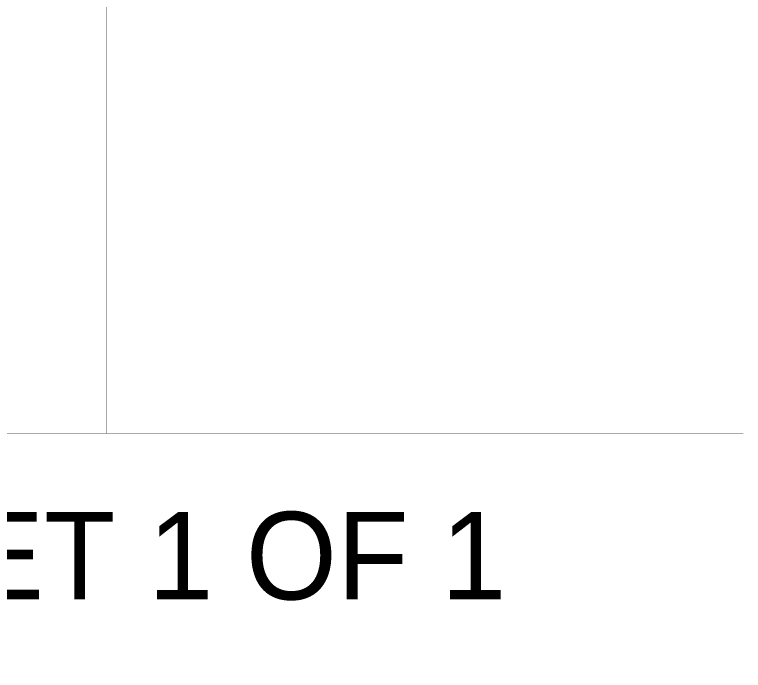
# Model space of a CAD drawing. Header units: millimetres. Extents: x 6 to 417, y 41 to 311.
# Drawn here: x 394.78 to 411.41, y 45.64 to 60.61 of the extents above; entities that cross this region are included whole.
import ezdxf

# ---------------------------------------------------------------- set-up
doc = ezdxf.new("R2010")
doc.units = ezdxf.units.MM
doc.layers.add('DrillDrawing', color=1, linetype='Continuous')

msp = doc.modelspace()

# ---------------------------------------------------------------- linework, layer by layer
at = {"layer": 'DrillDrawing', "const_width": 0.0038}
for points in [[(411.406, 45.644), (411.406, 305.994)], [(396.879, 51.051), (396.879, 63.928)], [(341.334, 51.051), (411.406, 51.051)], [(11.356, 45.644), (411.406, 45.644)]]:
    msp.add_lwpolyline(points, dxfattribs=at)
at = {"layer": 'DrillDrawing', "const_width": 0.0019}
for points in [[(396.878, 51.051, 1), (396.88, 51.051, 1)], [(411.405, 51.051, 1), (411.407, 51.051, 1)], [(411.405, 45.644, 1), (411.407, 45.644, 1)], [(411.405, 45.644, 1), (411.407, 45.644, 1)]]:
    msp.add_lwpolyline(points, format="xyb", close=True, dxfattribs=at)

# ---------------------------------------------------------------- texts
at = {"layer": 'DrillDrawing'}
msp.add_text('SHEET 1 OF 1', height=2, dxfattribs=at).set_placement((388.162, 47.262))

doc.saveas('drawing.dxf')
